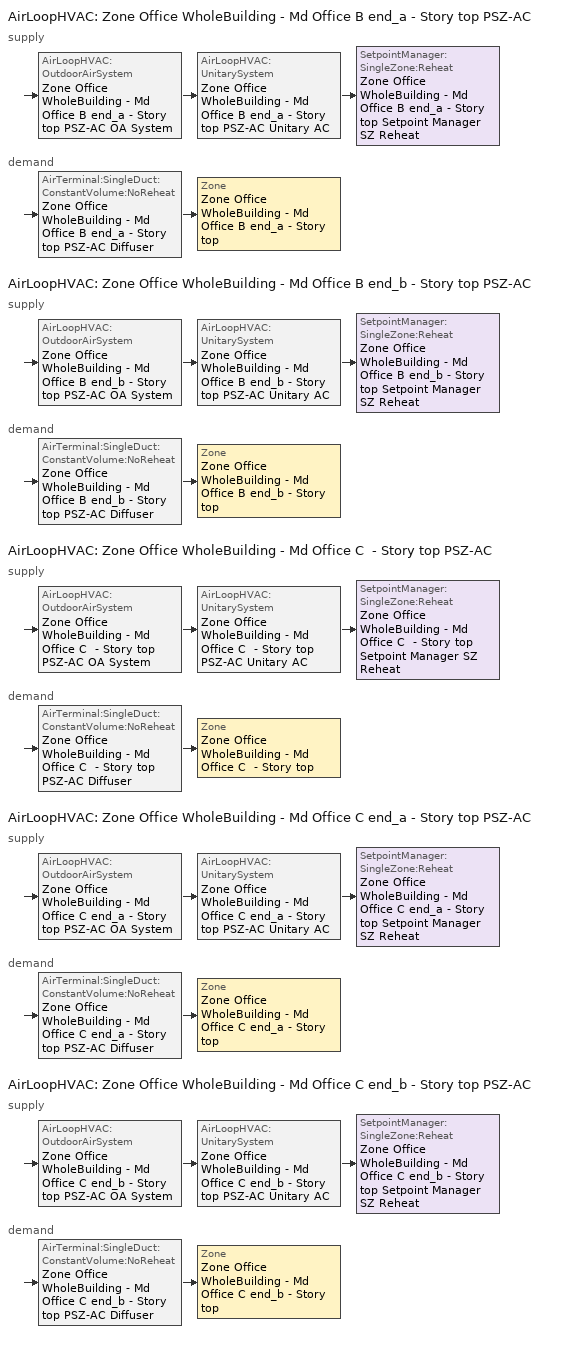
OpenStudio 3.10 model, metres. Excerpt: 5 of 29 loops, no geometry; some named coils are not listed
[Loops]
AirLoopHVAC 'Zone Office WholeBuilding - Md Office B end_a - Story top PSZ-AC'
 supply: AirLoopHVAC:OutdoorAirSystem 'Zone Office WholeBuilding - Md Office B end_a - Story top PSZ-AC OA System' > AirLoopHVAC:UnitarySystem 'Zone Office WholeBuilding - Md Office B end_a - Story top PSZ-AC Unitary AC' > SetpointManager:SingleZone:Reheat 'Zone Office WholeBuilding - Md Office B end_a - Story top Setpoint Manager SZ Reheat'
 demand: AirTerminal:SingleDuct:ConstantVolume:NoReheat 'Zone Office WholeBuilding - Md Office B end_a - Story top PSZ-AC Diffuser' > Zone 'Zone Office WholeBuilding - Md Office B end_a - Story top'
AirLoopHVAC 'Zone Office WholeBuilding - Md Office B end_b - Story top PSZ-AC'
 supply: AirLoopHVAC:OutdoorAirSystem 'Zone Office WholeBuilding - Md Office B end_b - Story top PSZ-AC OA System' > AirLoopHVAC:UnitarySystem 'Zone Office WholeBuilding - Md Office B end_b - Story top PSZ-AC Unitary AC' > SetpointManager:SingleZone:Reheat 'Zone Office WholeBuilding - Md Office B end_b - Story top Setpoint Manager SZ Reheat'
 demand: AirTerminal:SingleDuct:ConstantVolume:NoReheat 'Zone Office WholeBuilding - Md Office B end_b - Story top PSZ-AC Diffuser' > Zone 'Zone Office WholeBuilding - Md Office B end_b - Story top'
AirLoopHVAC 'Zone Office WholeBuilding - Md Office C  - Story top PSZ-AC'
 supply: AirLoopHVAC:OutdoorAirSystem 'Zone Office WholeBuilding - Md Office C  - Story top PSZ-AC OA System' > AirLoopHVAC:UnitarySystem 'Zone Office WholeBuilding - Md Office C  - Story top PSZ-AC Unitary AC' > SetpointManager:SingleZone:Reheat 'Zone Office WholeBuilding - Md Office C  - Story top Setpoint Manager SZ Reheat'
 demand: AirTerminal:SingleDuct:ConstantVolume:NoReheat 'Zone Office WholeBuilding - Md Office C  - Story top PSZ-AC Diffuser' > Zone 'Zone Office WholeBuilding - Md Office C  - Story top'
AirLoopHVAC 'Zone Office WholeBuilding - Md Office C end_a - Story top PSZ-AC'
 supply: AirLoopHVAC:OutdoorAirSystem 'Zone Office WholeBuilding - Md Office C end_a - Story top PSZ-AC OA System' > AirLoopHVAC:UnitarySystem 'Zone Office WholeBuilding - Md Office C end_a - Story top PSZ-AC Unitary AC' > SetpointManager:SingleZone:Reheat 'Zone Office WholeBuilding - Md Office C end_a - Story top Setpoint Manager SZ Reheat'
 demand: AirTerminal:SingleDuct:ConstantVolume:NoReheat 'Zone Office WholeBuilding - Md Office C end_a - Story top PSZ-AC Diffuser' > Zone 'Zone Office WholeBuilding - Md Office C end_a - Story top'
AirLoopHVAC 'Zone Office WholeBuilding - Md Office C end_b - Story top PSZ-AC'
 supply: AirLoopHVAC:OutdoorAirSystem 'Zone Office WholeBuilding - Md Office C end_b - Story top PSZ-AC OA System' > AirLoopHVAC:UnitarySystem 'Zone Office WholeBuilding - Md Office C end_b - Story top PSZ-AC Unitary AC' > SetpointManager:SingleZone:Reheat 'Zone Office WholeBuilding - Md Office C end_b - Story top Setpoint Manager SZ Reheat'
 demand: AirTerminal:SingleDuct:ConstantVolume:NoReheat 'Zone Office WholeBuilding - Md Office C end_b - Story top PSZ-AC Diffuser' > Zone 'Zone Office WholeBuilding - Md Office C end_b - Story top'
[Sizing:Zone] Zone Cooling Design Supply Air Temperature Input Method=SupplyAirTemperature; Zone Cooling Design Supply Air Temperature {C}=12.7778; Zone Cooling Design Supply Air Temperature Difference {deltaC}=11.11; Zone Heating Design Supply Air Temperature Input Method=SupplyAirTemperature; Zone Heating Design Supply Air Temperature {C}=50; Zone Heating Design Supply Air Temperature Difference {deltaC}=11.11; Zone Cooling Design Supply Air Humidity Ratio {kg-H2O/kg-air}=0.0085; Zone Heating Design Supply Air Humidity Ratio {kg-H2O/kg-air}=0.008; Cooling Design Air Flow Method=DesignDay; Heating Design Air Flow Method=DesignDay; Heating Maximum Air Flow Fraction=1; Account for Dedicated Outdoor Air System=No; Dedicated Outdoor Air System Control Strategy=NeutralSupplyAir; Dedicated Outdoor Air Low Setpoint Temperature for Design {C}=autosize; Dedicated Outdoor Air High Setpoint Temperature for Design {C}=autosize; Zone Load Sizing Method=Sensible Load Only No Latent Load; Zone Latent Cooling Design Supply Air Humidity Ratio Input Method=HumidityRatioDifference; Zone Cooling Design Supply Air Humidity Ratio Difference {kgWater/kgDryAir}=0.005; Zone Latent Heating Design Supply Air Humidity Ratio Input Method=HumidityRatioDifference; Zone Humidification Design Supply Air Humidity Ratio Difference {kgWater/kgDryAir}=0.005; Sizing Option=Coincident
Zone Office WholeBuilding - Md Office B end_a - Story top; Zone Office WholeBuilding - Md Office C end_a - Story top; Zone Office WholeBuilding - Md Office C  - Story top; Zone Office WholeBuilding - Md Office B end_b - Story top; Zone Office WholeBuilding - Md Office C end_b - Story top
[Zone equipment]
Zone Office WholeBuilding - Md Office B end_a - Story top: Zone Office WholeBuilding - Md Office B end_a - Story top PSZ-AC Diffuser
Zone Office WholeBuilding - Md Office C end_a - Story top: Zone Office WholeBuilding - Md Office C end_a - Story top PSZ-AC Diffuser
Zone Office WholeBuilding - Md Office C  - Story top: Zone Office WholeBuilding - Md Office C  - Story top PSZ-AC Diffuser
Zone Office WholeBuilding - Md Office B end_b - Story top: Zone Office WholeBuilding - Md Office B end_b - Story top PSZ-AC Diffuser
Zone Office WholeBuilding - Md Office C end_b - Story top: Zone Office WholeBuilding - Md Office C end_b - Story top PSZ-AC Diffuser
[AirLoopHVAC] Design Return Air Flow Fraction of Supply Air Flow=1
Name | Availability Schedule | Design Supply Air Flow Rate {m3/s}
Zone Office WholeBuilding - Md Office B end_a - Story top PSZ-AC | Zone Office WholeBuilding - Md Office B end_a - Story top PSZ-AC Occ Sch | 0.291619
Zone Office WholeBuilding - Md Office B end_b - Story top PSZ-AC | Zone Office WholeBuilding - Md Office B end_b - Story top PSZ-AC Occ Sch | 0.399631
Zone Office WholeBuilding - Md Office C  - Story top PSZ-AC | Zone Office WholeBuilding - Md Office C  - Story top PSZ-AC Occ Sch | 0.368815
Zone Office WholeBuilding - Md Office C end_a - Story top PSZ-AC | Zone Office WholeBuilding - Md Office C end_a - Story top PSZ-AC Occ Sch | 0.09556
Zone Office WholeBuilding - Md Office C end_b - Story top PSZ-AC | Zone Office WholeBuilding - Md Office C end_b - Story top PSZ-AC Occ Sch | 0.120126
[Sizing:System] Type of Load to Size On=Sensible; Central Heating Maximum System Air Flow Ratio=1; Preheat Design Temperature {C}=7.22222; Preheat Design Humidity Ratio {kg-H2O/kg-Air}=0.008; Precool Design Temperature {C}=12.7778; Precool Design Humidity Ratio {kg-H2O/kg-Air}=0.008; Central Cooling Design Supply Air Temperature {C}=12.7778; Central Heating Design Supply Air Temperature {C}=50; Sizing Option=Coincident; 100% Outdoor Air in Cooling=No; 100% Outdoor Air in Heating=No; Central Cooling Design Supply Air Humidity Ratio {kg-H2O/kg-Air}=0.0085; Central Heating Design Supply Air Humidity Ratio {kg-H2O/kg-Air}=0.008; Cooling Design Air Flow Method=DesignDay; Heating Design Air Flow Method=DesignDay; System Outdoor Air Method=ZoneSum; Zone Maximum Outdoor Air Fraction=1; Cooling Supply Air Flow Rate Per Floor Area {m3/s-m2}=0.00996765; Cooling Fraction of Autosized Cooling Supply Air Flow Rate=1; Cooling Supply Air Flow Rate Per Unit Cooling Capacity {m3/s-W}=3.94755e-05; Heating Supply Air Flow Rate Per Floor Area {m3/s-m2}=0.00996765; Heating Fraction of Autosized Heating Supply Air Flow Rate=1; Heating Fraction of Autosized Cooling Supply Air Flow Rate=1; Heating Supply Air Flow Rate Per Unit Heating Capacity {m3/s-W}=3.15882e-05; Cooling Design Capacity Method=CoolingDesignCapacity; Cooling Design Capacity Per Floor Area {W/m2}=234.7; Fraction of Autosized Cooling Design Capacity=1; Heating Design Capacity Method=HeatingDesignCapacity; Heating Design Capacity Per Floor Area {W/m2}=157; Fraction of Autosized Heating Design Capacity=1; Central Cooling Capacity Control Method=OnOff; Occupant Diversity=1
Name | Design Outdoor Air Flow Rate {m3/s} | Cooling Design Capacity {W} | Heating Design Capacity {W}
Zone Office WholeBuilding - Md Office B end_a - Story top PSZ-AC | 0.291619 | 4171.83 | 8016.95
Zone Office WholeBuilding - Md Office B end_b - Story top PSZ-AC | 0.399631 | 5551.81 | 8008.46
Zone Office WholeBuilding - Md Office C  - Story top PSZ-AC | 0.368815 | 5060.93 | 8008.46
Zone Office WholeBuilding - Md Office C end_a - Story top PSZ-AC | 0.09556 | 1313.12 | 2663.9
Zone Office WholeBuilding - Md Office C end_b - Story top PSZ-AC | 0.120126 | 1633.52 | 2661.96
[SetpointManager:SingleZone:Reheat] Minimum Supply Air Temperature {C}=12.7778; Maximum Supply Air Temperature {C}=50
Name | Control Zone | Setpoint Node or NodeList
Zone Office WholeBuilding - Md Office B end_a - Story top Setpoint Manager SZ Reheat | Zone Office WholeBuilding - Md Office B end_a - Story top | Zone Office WholeBuilding - Md Office B end_a - Story top PSZ-AC Supply Outlet Node
Zone Office WholeBuilding - Md Office B end_b - Story top Setpoint Manager SZ Reheat | Zone Office WholeBuilding - Md Office B end_b - Story top | Zone Office WholeBuilding - Md Office B end_b - Story top PSZ-AC Supply Outlet Node
Zone Office WholeBuilding - Md Office C  - Story top Setpoint Manager SZ Reheat | Zone Office WholeBuilding - Md Office C  - Story top | Zone Office WholeBuilding - Md Office C  - Story top PSZ-AC Supply Outlet Node
Zone Office WholeBuilding - Md Office C end_a - Story top Setpoint Manager SZ Reheat | Zone Office WholeBuilding - Md Office C end_a - Story top | Zone Office WholeBuilding - Md Office C end_a - Story top PSZ-AC Supply Outlet Node
Zone Office WholeBuilding - Md Office C end_b - Story top Setpoint Manager SZ Reheat | Zone Office WholeBuilding - Md Office C end_b - Story top | Zone Office WholeBuilding - Md Office C end_b - Story top PSZ-AC Supply Outlet Node
[Coil:Heating:Electric] Availability Schedule=Always On Discrete; Efficiency=1
Name | Nominal Capacity {W}
Zone Office WholeBuilding - Md Office B end_a - Story top PSZ-AC Electric Backup Htg Coil | 12247.3
Zone Office WholeBuilding - Md Office B end_b - Story top PSZ-AC Electric Backup Htg Coil | 16043.3
Zone Office WholeBuilding - Md Office C  - Story top PSZ-AC Electric Backup Htg Coil | 14960.3
Zone Office WholeBuilding - Md Office C end_a - Story top PSZ-AC Electric Backup Htg Coil | 3813.3
Zone Office WholeBuilding - Md Office C end_b - Story top PSZ-AC Electric Backup Htg Coil | 4676.71
[Coil:Cooling:DX:SingleSpeed] Availability Schedule=Always On Discrete; Rated COP {W/W}=3.4608; Rated Evaporator Fan Power Per Volume Flow Rate 2017 {W/(m3/s)}=773.3; Rated Evaporator Fan Power Per Volume Flow Rate 2023 {W/(m3/s)}=934.4; Total Cooling Capacity Function of Temperature Curve=CoilClgDXQRatio_fTwbToadbSI; Total Cooling Capacity Function of Flow Fraction Curve=CoilClgDXSnglQRatio_fCFMRatio; Energy Input Ratio Function of Temperature Curve=CoilClgDXEIRRatio_fTwbToadbSI; Energy Input Ratio Function of Flow Fraction Curve=CoilClgDXSnglEIRRatio_fCFMRatio; Part Load Fraction Correlation Curve=CoilClgDXEIRRatio_fQFrac; Minimum Outdoor Dry-Bulb Temperature for Compressor Operation {C}=-25; Nominal Time for Condensate Removal to Begin {s}=0; Ratio of Initial Moisture Evaporation Rate and Steady State Latent Capacity=0; Maximum Cycling Rate {cycles/hr}=0; Latent Capacity Time Constant {s}=0; Condenser Type=AirCooled; Evaporative Condenser Effectiveness=0.9; Evaporative Condenser Air Flow Rate {m3/s}=autosize; Evaporative Condenser Pump Rated Power Consumption {W}=autosize; Crankcase Heater Capacity {W}=0; Maximum Outdoor Dry-Bulb Temperature for Crankcase Heater Operation {C}=10; Basin Heater Capacity {W/K}=0; Basin Heater Setpoint Temperature {C}=2
Name | Rated Total Cooling Capacity {W} | Rated Sensible Heat Ratio | Rated Air Flow Rate {m3/s}
Zone Office WholeBuilding - Md Office B end_a - Story top PSZ-AC 1spd DX AC Clg Coil 23kBtu/hr 12SEER | 5649.49 | 0.789151 | 0.291619
Zone Office WholeBuilding - Md Office B end_b - Story top PSZ-AC 1spd DX AC Clg Coil 28kBtu/hr 12SEER | 7330.06 | 0.800805 | 0.399631
Zone Office WholeBuilding - Md Office C  - Story top PSZ-AC 1spd DX AC Clg Coil 27kBtu/hr 12SEER | 6657.53 | 0.800153 | 0.368815
Zone Office WholeBuilding - Md Office C end_a - Story top PSZ-AC 1spd DX AC Clg Coil 7kBtu/hr 12SEER | 1732.1 | 0.800765 | 0.09556
Zone Office WholeBuilding - Md Office C end_b - Story top PSZ-AC 1spd DX AC Clg Coil 8kBtu/hr 12SEER | 2122.94 | 0.800375 | 0.120126
[Fan:OnOff] Availability Schedule=Always On Discrete; Fan Total Efficiency=0.53625; Pressure Rise {Pa}=622.722; Motor Efficiency=0.825; Motor In Airstream Fraction=1
Name | Maximum Flow Rate {m3/s} | Fan Power Ratio Function of Speed Ratio Curve | Fan Efficiency Ratio Function of Speed Ratio Curve
Zone Office WholeBuilding - Md Office B end_a - Story top PSZ-AC Fan | 0.291619 | Fan On Off Power Curve 22 | Fan On Off Efficiency Curve 22
Zone Office WholeBuilding - Md Office B end_b - Story top PSZ-AC Fan | 0.399631 | Fan On Off Power Curve 23 | Fan On Off Efficiency Curve 23
Zone Office WholeBuilding - Md Office C  - Story top PSZ-AC Fan | 0.368815 | Fan On Off Power Curve 24 | Fan On Off Efficiency Curve 24
Zone Office WholeBuilding - Md Office C end_a - Story top PSZ-AC Fan | 0.09556 | Fan On Off Power Curve 25 | Fan On Off Efficiency Curve 25
Zone Office WholeBuilding - Md Office C end_b - Story top PSZ-AC Fan | 0.120126 | Fan On Off Power Curve 26 | Fan On Off Efficiency Curve 26
[AirLoopHVAC:UnitarySystem] Control Type=Load; Dehumidification Control Type=None; Availability Schedule=Always On Discrete; Fan Placement=DrawThrough; DX Heating Coil Sizing Ratio=1; Use DOAS DX Cooling Coil=No; DOAS DX Cooling Coil Leaving Minimum Air Temperature {C}=2; Latent Load Control=SensibleOnlyLoadControl; Supply Air Flow Rate Method During Cooling Operation=SupplyAirFlowRate; Supply Air Flow Rate Method During Heating Operation=SupplyAirFlowRate; Supply Air Flow Rate Method When No Cooling or Heating is Required=None; No Load Supply Air Flow Rate Control Set To Low Speed=Yes; Maximum Supply Air Temperature {C}=50; Maximum Outdoor Dry-Bulb Temperature for Supplemental Heater Operation {C}=21; Ancilliary On-Cycle Electric Power {W}=0; Ancilliary Off-Cycle Electric Power {W}=0
Name | Controlling Zone or Thermostat Location | Supply Fan | Supply Air Fan Operating Mode Schedule | Heating Coil | Cooling Coil | Supplemental Heating Coil | Supply Air Flow Rate During Cooling Operation {m3/s} | Supply Air Flow Rate During Heating Operation {m3/s}
Zone Office WholeBuilding - Md Office B end_a - Story top PSZ-AC Unitary AC | Zone Office WholeBuilding - Md Office B end_a - Story top | Zone Office WholeBuilding - Md Office B end_a - Story top PSZ-AC Fan | Zone Office WholeBuilding - Md Office B end_a - Story top PSZ-AC_night_fancycle_schedule | Zone Office WholeBuilding - Md Office B end_a - Story top PSZ-AC Water Htg Coil | Zone Office WholeBuilding - Md Office B end_a - Story top PSZ-AC 1spd DX AC Clg Coil 23kBtu/hr 12SEER | Zone Office WholeBuilding - Md Office B end_a - Story top PSZ-AC Electric Backup Htg Coil | 0.291619 | 0.291619
Zone Office WholeBuilding - Md Office B end_b - Story top PSZ-AC Unitary AC | Zone Office WholeBuilding - Md Office B end_b - Story top | Zone Office WholeBuilding - Md Office B end_b - Story top PSZ-AC Fan | Zone Office WholeBuilding - Md Office B end_b - Story top PSZ-AC_night_fancycle_schedule | Zone Office WholeBuilding - Md Office B end_b - Story top PSZ-AC Water Htg Coil | Zone Office WholeBuilding - Md Office B end_b - Story top PSZ-AC 1spd DX AC Clg Coil 28kBtu/hr 12SEER | Zone Office WholeBuilding - Md Office B end_b - Story top PSZ-AC Electric Backup Htg Coil | 0.399631 | 0.399631
Zone Office WholeBuilding - Md Office C  - Story top PSZ-AC Unitary AC | Zone Office WholeBuilding - Md Office C  - Story top | Zone Office WholeBuilding - Md Office C  - Story top PSZ-AC Fan | Zone Office WholeBuilding - Md Office C  - Story top PSZ-AC_night_fancycle_schedule | Zone Office WholeBuilding - Md Office C  - Story top PSZ-AC Water Htg Coil | Zone Office WholeBuilding - Md Office C  - Story top PSZ-AC 1spd DX AC Clg Coil 27kBtu/hr 12SEER | Zone Office WholeBuilding - Md Office C  - Story top PSZ-AC Electric Backup Htg Coil | 0.368815 | 0.368815
Zone Office WholeBuilding - Md Office C end_a - Story top PSZ-AC Unitary AC | Zone Office WholeBuilding - Md Office C end_a - Story top | Zone Office WholeBuilding - Md Office C end_a - Story top PSZ-AC Fan | Zone Office WholeBuilding - Md Office C end_a - Story top PSZ-AC_night_fancycle_schedule | Zone Office WholeBuilding - Md Office C end_a - Story top PSZ-AC Water Htg Coil | Zone Office WholeBuilding - Md Office C end_a - Story top PSZ-AC 1spd DX AC Clg Coil 7kBtu/hr 12SEER | Zone Office WholeBuilding - Md Office C end_a - Story top PSZ-AC Electric Backup Htg Coil | 0.09556 | 0.09556
Zone Office WholeBuilding - Md Office C end_b - Story top PSZ-AC Unitary AC | Zone Office WholeBuilding - Md Office C end_b - Story top | Zone Office WholeBuilding - Md Office C end_b - Story top PSZ-AC Fan | Zone Office WholeBuilding - Md Office C end_b - Story top PSZ-AC_night_fancycle_schedule | Zone Office WholeBuilding - Md Office C end_b - Story top PSZ-AC Water Htg Coil | Zone Office WholeBuilding - Md Office C end_b - Story top PSZ-AC 1spd DX AC Clg Coil 8kBtu/hr 12SEER | Zone Office WholeBuilding - Md Office C end_b - Story top PSZ-AC Electric Backup Htg Coil | 0.120126 | 0.120126
[Controller:OutdoorAir] Economizer Control Type=NoEconomizer; Economizer Control Action Type=ModulateFlow; Economizer Maximum Limit Dry-Bulb Temperature {C}=28; Economizer Maximum Limit Enthalpy {J/kg}=64000; Lockout Type=LockoutWithCompressor; Minimum Limit Type=FixedMinimum; High Humidity Control=No; High Humidity Outdoor Air Flow Ratio=1; Control High Indoor Humidity Based on Outdoor Humidity Ratio=Yes; Heat Recovery Bypass Control Type=BypassWhenWithinEconomizerLimits; Economizer Operation Staging=InterlockedWithMechanicalCooling
Name | Minimum Outdoor Air Flow Rate {m3/s} | Maximum Outdoor Air Flow Rate {m3/s} | Minimum Outdoor Air Schedule | Maximum Fraction of Outdoor Air Schedule | Controller Mechanical Ventilation
Zone Office WholeBuilding - Md Office B end_a - Story top PSZ-AC OA System Controller | 0.0466638 | 0.291619 | Zone Office WholeBuilding - Md Office B end_a - Story top PSZ-AC_night_novent_schedule | ems_Zone_Office_WholeBuilding___Md_Office_B_end_a___Story_top_PSZ_AC_maxOASch | Controller Mechanical Ventilation 23
Zone Office WholeBuilding - Md Office B end_b - Story top PSZ-AC OA System Controller | 0.0466638 | 0.399631 | Zone Office WholeBuilding - Md Office B end_b - Story top PSZ-AC_night_novent_schedule | ems_Zone_Office_WholeBuilding___Md_Office_B_end_b___Story_top_PSZ_AC_maxOASch | Controller Mechanical Ventilation 24
Zone Office WholeBuilding - Md Office C  - Story top PSZ-AC OA System Controller | 0.0466638 | 0.368815 | Zone Office WholeBuilding - Md Office C  - Story top PSZ-AC_night_novent_schedule | ems_Zone_Office_WholeBuilding___Md_Office_C____Story_top_PSZ_AC_maxOASch | Controller Mechanical Ventilation 25
Zone Office WholeBuilding - Md Office C end_a - Story top PSZ-AC OA System Controller | 0.0106188 | 0.09556 | Zone Office WholeBuilding - Md Office C end_a - Story top PSZ-AC_night_novent_schedule | ems_Zone_Office_WholeBuilding___Md_Office_C_end_a___Story_top_PSZ_AC_maxOASch | Controller Mechanical Ventilation 26
Zone Office WholeBuilding - Md Office C end_b - Story top PSZ-AC OA System Controller | 0.0106188 | 0.120126 | Zone Office WholeBuilding - Md Office C end_b - Story top PSZ-AC_night_novent_schedule | ems_Zone_Office_WholeBuilding___Md_Office_C_end_b___Story_top_PSZ_AC_maxOASch | Controller Mechanical Ventilation 27
[Controller:MechanicalVentilation] Availability Schedule=Always On Discrete
Controller Mechanical Ventilation 23; Controller Mechanical Ventilation 24; Controller Mechanical Ventilation 25; Controller Mechanical Ventilation 26; Controller Mechanical Ventilation 27
[AirLoopHVAC:OutdoorAirSystem]
Name | Controller
Zone Office WholeBuilding - Md Office B end_a - Story top PSZ-AC OA System | Zone Office WholeBuilding - Md Office B end_a - Story top PSZ-AC OA System Controller
Zone Office WholeBuilding - Md Office B end_b - Story top PSZ-AC OA System | Zone Office WholeBuilding - Md Office B end_b - Story top PSZ-AC OA System Controller
Zone Office WholeBuilding - Md Office C  - Story top PSZ-AC OA System | Zone Office WholeBuilding - Md Office C  - Story top PSZ-AC OA System Controller
Zone Office WholeBuilding - Md Office C end_a - Story top PSZ-AC OA System | Zone Office WholeBuilding - Md Office C end_a - Story top PSZ-AC OA System Controller
Zone Office WholeBuilding - Md Office C end_b - Story top PSZ-AC OA System | Zone Office WholeBuilding - Md Office C end_b - Story top PSZ-AC OA System Controller
[AirTerminal:SingleDuct:ConstantVolume:NoReheat] Availability Schedule=Always On Discrete
Name | Maximum Air Flow Rate {m3/s}
Zone Office WholeBuilding - Md Office B end_a - Story top PSZ-AC Diffuser | 0.291619
Zone Office WholeBuilding - Md Office B end_b - Story top PSZ-AC Diffuser | 0.399631
Zone Office WholeBuilding - Md Office C  - Story top PSZ-AC Diffuser | 0.368815
Zone Office WholeBuilding - Md Office C end_a - Story top PSZ-AC Diffuser | 0.09556
Zone Office WholeBuilding - Md Office C end_b - Story top PSZ-AC Diffuser | 0.120126
[Schedule:Ruleset]
Name | Default Day Schedule | Summer Design Day Schedule | Winter Design Day Schedule
Zone Office WholeBuilding - Md Office B end_a - Story top PSZ-AC Occ Sch | Zone Office WholeBuilding - Md Office B end_a - Story top PSZ-AC Occ Sch Default | Zone Office WholeBuilding - Md Office B end_a - Story top PSZ-AC Occ Sch Summer Design Day | Zone Office WholeBuilding - Md Office B end_a - Story top PSZ-AC Occ Sch Winter Design Day
ems_Zone_Office_WholeBuilding___Md_Office_B_end_a___Story_top_PSZ_AC_maxOASch | ems_Zone_Office_WholeBuilding___Md_Office_B_end_a___Story_top_PSZ_AC_maxOASch_Default
Zone Office WholeBuilding - Md Office B end_b - Story top PSZ-AC Occ Sch | Zone Office WholeBuilding - Md Office B end_b - Story top PSZ-AC Occ Sch Default | Zone Office WholeBuilding - Md Office B end_b - Story top PSZ-AC Occ Sch Summer Design Day | Zone Office WholeBuilding - Md Office B end_b - Story top PSZ-AC Occ Sch Winter Design Day
ems_Zone_Office_WholeBuilding___Md_Office_B_end_b___Story_top_PSZ_AC_maxOASch | ems_Zone_Office_WholeBuilding___Md_Office_B_end_b___Story_top_PSZ_AC_maxOASch_Default
Zone Office WholeBuilding - Md Office C  - Story top PSZ-AC Occ Sch | Zone Office WholeBuilding - Md Office C  - Story top PSZ-AC Occ Sch Default | Zone Office WholeBuilding - Md Office C  - Story top PSZ-AC Occ Sch Summer Design Day | Zone Office WholeBuilding - Md Office C  - Story top PSZ-AC Occ Sch Winter Design Day
ems_Zone_Office_WholeBuilding___Md_Office_C____Story_top_PSZ_AC_maxOASch | ems_Zone_Office_WholeBuilding___Md_Office_C____Story_top_PSZ_AC_maxOASch_Default
Zone Office WholeBuilding - Md Office C end_a - Story top PSZ-AC Occ Sch | Zone Office WholeBuilding - Md Office C end_a - Story top PSZ-AC Occ Sch Default | Zone Office WholeBuilding - Md Office C end_a - Story top PSZ-AC Occ Sch Summer Design Day | Zone Office WholeBuilding - Md Office C end_a - Story top PSZ-AC Occ Sch Winter Design Day
ems_Zone_Office_WholeBuilding___Md_Office_C_end_a___Story_top_PSZ_AC_maxOASch | ems_Zone_Office_WholeBuilding___Md_Office_C_end_a___Story_top_PSZ_AC_maxOASch_Default
Zone Office WholeBuilding - Md Office C end_b - Story top PSZ-AC Occ Sch | Zone Office WholeBuilding - Md Office C end_b - Story top PSZ-AC Occ Sch Default | Zone Office WholeBuilding - Md Office C end_b - Story top PSZ-AC Occ Sch Summer Design Day | Zone Office WholeBuilding - Md Office C end_b - Story top PSZ-AC Occ Sch Winter Design Day
ems_Zone_Office_WholeBuilding___Md_Office_C_end_b___Story_top_PSZ_AC_maxOASch | ems_Zone_Office_WholeBuilding___Md_Office_C_end_b___Story_top_PSZ_AC_maxOASch_Default
Zone Office WholeBuilding - Md Office B end_a - Story top PSZ-AC_night_novent_schedule | Zone Office WholeBuilding - Md Office B end_a - Story top PSZ-AC Occ Sch Default 2 | Zone Office WholeBuilding - Md Office B end_a - Story top PSZ-AC Occ Sch Summer Design Day 2 | Zone Office WholeBuilding - Md Office B end_a - Story top PSZ-AC Occ Sch Winter Design Day 2
Zone Office WholeBuilding - Md Office B end_a - Story top PSZ-AC_night_fancycle_schedule | Zone Office WholeBuilding - Md Office B end_a - Story top PSZ-AC Occ Sch Default 3 | Zone Office WholeBuilding - Md Office B end_a - Story top PSZ-AC Occ Sch Summer Design Day 3 | Zone Office WholeBuilding - Md Office B end_a - Story top PSZ-AC Occ Sch Winter Design Day 3
Zone Office WholeBuilding - Md Office B end_b - Story top PSZ-AC_night_novent_schedule | Zone Office WholeBuilding - Md Office B end_b - Story top PSZ-AC Occ Sch Default 2 | Zone Office WholeBuilding - Md Office B end_b - Story top PSZ-AC Occ Sch Summer Design Day 2 | Zone Office WholeBuilding - Md Office B end_b - Story top PSZ-AC Occ Sch Winter Design Day 2
Zone Office WholeBuilding - Md Office B end_b - Story top PSZ-AC_night_fancycle_schedule | Zone Office WholeBuilding - Md Office B end_b - Story top PSZ-AC Occ Sch Default 3 | Zone Office WholeBuilding - Md Office B end_b - Story top PSZ-AC Occ Sch Summer Design Day 3 | Zone Office WholeBuilding - Md Office B end_b - Story top PSZ-AC Occ Sch Winter Design Day 3
Zone Office WholeBuilding - Md Office C  - Story top PSZ-AC_night_novent_schedule | Zone Office WholeBuilding - Md Office C  - Story top PSZ-AC Occ Sch Default 2 | Zone Office WholeBuilding - Md Office C  - Story top PSZ-AC Occ Sch Summer Design Day 2 | Zone Office WholeBuilding - Md Office C  - Story top PSZ-AC Occ Sch Winter Design Day 2
Zone Office WholeBuilding - Md Office C  - Story top PSZ-AC_night_fancycle_schedule | Zone Office WholeBuilding - Md Office C  - Story top PSZ-AC Occ Sch Default 3 | Zone Office WholeBuilding - Md Office C  - Story top PSZ-AC Occ Sch Summer Design Day 3 | Zone Office WholeBuilding - Md Office C  - Story top PSZ-AC Occ Sch Winter Design Day 3
Zone Office WholeBuilding - Md Office C end_a - Story top PSZ-AC_night_novent_schedule | Zone Office WholeBuilding - Md Office C end_a - Story top PSZ-AC Occ Sch Default 2 | Zone Office WholeBuilding - Md Office C end_a - Story top PSZ-AC Occ Sch Summer Design Day 2 | Zone Office WholeBuilding - Md Office C end_a - Story top PSZ-AC Occ Sch Winter Design Day 2
Zone Office WholeBuilding - Md Office C end_a - Story top PSZ-AC_night_fancycle_schedule | Zone Office WholeBuilding - Md Office C end_a - Story top PSZ-AC Occ Sch Default 3 | Zone Office WholeBuilding - Md Office C end_a - Story top PSZ-AC Occ Sch Summer Design Day 3 | Zone Office WholeBuilding - Md Office C end_a - Story top PSZ-AC Occ Sch Winter Design Day 3
Zone Office WholeBuilding - Md Office C end_b - Story top PSZ-AC_night_novent_schedule | Zone Office WholeBuilding - Md Office C end_b - Story top PSZ-AC Occ Sch Default 2 | Zone Office WholeBuilding - Md Office C end_b - Story top PSZ-AC Occ Sch Summer Design Day 2 | Zone Office WholeBuilding - Md Office C end_b - Story top PSZ-AC Occ Sch Winter Design Day 2
Zone Office WholeBuilding - Md Office C end_b - Story top PSZ-AC_night_fancycle_schedule | Zone Office WholeBuilding - Md Office C end_b - Story top PSZ-AC Occ Sch Default 3 | Zone Office WholeBuilding - Md Office C end_b - Story top PSZ-AC Occ Sch Summer Design Day 3 | Zone Office WholeBuilding - Md Office C end_b - Story top PSZ-AC Occ Sch Winter Design Day 3
[Schedule:Day]
Zone Office WholeBuilding - Md Office B end_a - Story top PSZ-AC Occ Sch Default; Zone Office WholeBuilding - Md Office B end_b - Story top PSZ-AC Occ Sch Default; Zone Office WholeBuilding - Md Office C  - Story top PSZ-AC Occ Sch Default; Zone Office WholeBuilding - Md Office C end_a - Story top PSZ-AC Occ Sch Default; Zone Office WholeBuilding - Md Office C end_b - Story top PSZ-AC Occ Sch Default; Zone Office WholeBuilding - Md Office B end_a - Story top PSZ-AC Occ Sch Default 2; Zone Office WholeBuilding - Md Office B end_a - Story top PSZ-AC Occ Sch Default 3; Zone Office WholeBuilding - Md Office B end_b - Story top PSZ-AC Occ Sch Default 2; Zone Office WholeBuilding - Md Office B end_b - Story top PSZ-AC Occ Sch Default 3; Zone Office WholeBuilding - Md Office C  - Story top PSZ-AC Occ Sch Default 2; Zone Office WholeBuilding - Md Office C  - Story top PSZ-AC Occ Sch Default 3; Zone Office WholeBuilding - Md Office C end_a - Story top PSZ-AC Occ Sch Default 2; Zone Office WholeBuilding - Md Office C end_a - Story top PSZ-AC Occ Sch Default 3; Zone Office WholeBuilding - Md Office C end_b - Story top PSZ-AC Occ Sch Default 2; Zone Office WholeBuilding - Md Office C end_b - Story top PSZ-AC Occ Sch Default 3: 6, 0, 0, 16, 0, 1, 24, 0, 0
Zone Office WholeBuilding - Md Office B end_a - Story top PSZ-AC Occ Sch Winter Design Day; Zone Office WholeBuilding - Md Office B end_a - Story top PSZ-AC Occ Sch Summer Design Day; Zone Office WholeBuilding - Md Office B end_b - Story top PSZ-AC Occ Sch Winter Design Day; Zone Office WholeBuilding - Md Office B end_b - Story top PSZ-AC Occ Sch Summer Design Day; Zone Office WholeBuilding - Md Office C  - Story top PSZ-AC Occ Sch Winter Design Day; Zone Office WholeBuilding - Md Office C  - Story top PSZ-AC Occ Sch Summer Design Day; Zone Office WholeBuilding - Md Office C end_a - Story top PSZ-AC Occ Sch Winter Design Day; Zone Office WholeBuilding - Md Office C end_a - Story top PSZ-AC Occ Sch Summer Design Day; Zone Office WholeBuilding - Md Office C end_b - Story top PSZ-AC Occ Sch Winter Design Day; Zone Office WholeBuilding - Md Office C end_b - Story top PSZ-AC Occ Sch Summer Design Day; Zone Office WholeBuilding - Md Office B end_a - Story top PSZ-AC Occ Sch Summer Design Day 2; Zone Office WholeBuilding - Md Office B end_a - Story top PSZ-AC Occ Sch Winter Design Day 2; Zone Office WholeBuilding - Md Office B end_a - Story top PSZ-AC Occ Sch Summer Design Day 3; Zone Office WholeBuilding - Md Office B end_a - Story top PSZ-AC Occ Sch Winter Design Day 3; Zone Office WholeBuilding - Md Office B end_b - Story top PSZ-AC Occ Sch Summer Design Day 2; Zone Office WholeBuilding - Md Office B end_b - Story top PSZ-AC Occ Sch Winter Design Day 2; Zone Office WholeBuilding - Md Office B end_b - Story top PSZ-AC Occ Sch Summer Design Day 3; Zone Office WholeBuilding - Md Office B end_b - Story top PSZ-AC Occ Sch Winter Design Day 3; Zone Office WholeBuilding - Md Office C  - Story top PSZ-AC Occ Sch Summer Design Day 2; Zone Office WholeBuilding - Md Office C  - Story top PSZ-AC Occ Sch Winter Design Day 2; Zone Office WholeBuilding - Md Office C  - Story top PSZ-AC Occ Sch Summer Design Day 3; Zone Office WholeBuilding - Md Office C  - Story top PSZ-AC Occ Sch Winter Design Day 3; Zone Office WholeBuilding - Md Office C end_a - Story top PSZ-AC Occ Sch Summer Design Day 2; Zone Office WholeBuilding - Md Office C end_a - Story top PSZ-AC Occ Sch Winter Design Day 2; Zone Office WholeBuilding - Md Office C end_a - Story top PSZ-AC Occ Sch Summer Design Day 3; Zone Office WholeBuilding - Md Office C end_a - Story top PSZ-AC Occ Sch Winter Design Day 3; Zone Office WholeBuilding - Md Office C end_b - Story top PSZ-AC Occ Sch Summer Design Day 2; Zone Office WholeBuilding - Md Office C end_b - Story top PSZ-AC Occ Sch Winter Design Day 2; Zone Office WholeBuilding - Md Office C end_b - Story top PSZ-AC Occ Sch Summer Design Day 3; Zone Office WholeBuilding - Md Office C end_b - Story top PSZ-AC Occ Sch Winter Design Day 3: 24, 0, 1
Schedule Day 58; Schedule Day 64; Schedule Day 70; Schedule Day 76; Schedule Day 82; Schedule Day 175; Schedule Day 177; Schedule Day 193; Schedule Day 195; Schedule Day 211; Schedule Day 213; Schedule Day 229; Schedule Day 231; Schedule Day 247; Schedule Day 249: 10, 0, 0, 15, 0, 1, 24, 0, 0
Schedule Day 59; Schedule Day 65; Schedule Day 71; Schedule Day 77; Schedule Day 83; Schedule Day 174; Schedule Day 176; Schedule Day 192; Schedule Day 194; Schedule Day 210; Schedule Day 212; Schedule Day 228; Schedule Day 230; Schedule Day 246; Schedule Day 248: 24, 0, 0
ems_Zone_Office_WholeBuilding___Md_Office_B_end_a___Story_top_PSZ_AC_maxOASch_Default; ems_Zone_Office_WholeBuilding___Md_Office_B_end_b___Story_top_PSZ_AC_maxOASch_Default; ems_Zone_Office_WholeBuilding___Md_Office_C____Story_top_PSZ_AC_maxOASch_Default; ems_Zone_Office_WholeBuilding___Md_Office_C_end_a___Story_top_PSZ_AC_maxOASch_Default; ems_Zone_Office_WholeBuilding___Md_Office_C_end_b___Story_top_PSZ_AC_maxOASch_Default: 24, 0, 0.7
[Schedule:Rule] Date Specification Type=DateRange; Start Month=1; End Month=12
Name | Schedule Ruleset | Rule Order | Day Schedule | Apply Saturday | Start Day | End Day | Apply Sunday
Schedule Rule 54 | Zone Office WholeBuilding - Md Office B end_a - Story top PSZ-AC Occ Sch | 1 | Schedule Day 58 | Yes | 6 | 29
Schedule Rule 55 | Zone Office WholeBuilding - Md Office B end_a - Story top PSZ-AC Occ Sch | 0 | Schedule Day 59 |  | 7 | 30 | Yes
Schedule Rule 60 | Zone Office WholeBuilding - Md Office B end_b - Story top PSZ-AC Occ Sch | 1 | Schedule Day 64 | Yes | 6 | 29
Schedule Rule 61 | Zone Office WholeBuilding - Md Office B end_b - Story top PSZ-AC Occ Sch | 0 | Schedule Day 65 |  | 7 | 30 | Yes
Schedule Rule 66 | Zone Office WholeBuilding - Md Office C  - Story top PSZ-AC Occ Sch | 1 | Schedule Day 70 | Yes | 6 | 29
Schedule Rule 67 | Zone Office WholeBuilding - Md Office C  - Story top PSZ-AC Occ Sch | 0 | Schedule Day 71 |  | 7 | 30 | Yes
Schedule Rule 72 | Zone Office WholeBuilding - Md Office C end_a - Story top PSZ-AC Occ Sch | 1 | Schedule Day 76 | Yes | 6 | 29
Schedule Rule 73 | Zone Office WholeBuilding - Md Office C end_a - Story top PSZ-AC Occ Sch | 0 | Schedule Day 77 |  | 7 | 30 | Yes
Schedule Rule 78 | Zone Office WholeBuilding - Md Office C end_b - Story top PSZ-AC Occ Sch | 1 | Schedule Day 82 | Yes | 6 | 29
Schedule Rule 79 | Zone Office WholeBuilding - Md Office C end_b - Story top PSZ-AC Occ Sch | 0 | Schedule Day 83 |  | 7 | 30 | Yes
Schedule Rule 172 | Zone Office WholeBuilding - Md Office B end_a - Story top PSZ-AC_night_novent_schedule | 0 | Schedule Day 174 |  | 7 | 30 | Yes
Schedule Rule 173 | Zone Office WholeBuilding - Md Office B end_a - Story top PSZ-AC_night_novent_schedule | 1 | Schedule Day 175 | Yes | 6 | 29
Schedule Rule 174 | Zone Office WholeBuilding - Md Office B end_a - Story top PSZ-AC_night_fancycle_schedule | 0 | Schedule Day 176 |  | 7 | 30 | Yes
Schedule Rule 175 | Zone Office WholeBuilding - Md Office B end_a - Story top PSZ-AC_night_fancycle_schedule | 1 | Schedule Day 177 | Yes | 6 | 29
Schedule Rule 190 | Zone Office WholeBuilding - Md Office B end_b - Story top PSZ-AC_night_novent_schedule | 0 | Schedule Day 192 |  | 7 | 30 | Yes
Schedule Rule 191 | Zone Office WholeBuilding - Md Office B end_b - Story top PSZ-AC_night_novent_schedule | 1 | Schedule Day 193 | Yes | 6 | 29
Schedule Rule 192 | Zone Office WholeBuilding - Md Office B end_b - Story top PSZ-AC_night_fancycle_schedule | 0 | Schedule Day 194 |  | 7 | 30 | Yes
Schedule Rule 193 | Zone Office WholeBuilding - Md Office B end_b - Story top PSZ-AC_night_fancycle_schedule | 1 | Schedule Day 195 | Yes | 6 | 29
Schedule Rule 208 | Zone Office WholeBuilding - Md Office C  - Story top PSZ-AC_night_novent_schedule | 0 | Schedule Day 210 |  | 7 | 30 | Yes
Schedule Rule 209 | Zone Office WholeBuilding - Md Office C  - Story top PSZ-AC_night_novent_schedule | 1 | Schedule Day 211 | Yes | 6 | 29
Schedule Rule 210 | Zone Office WholeBuilding - Md Office C  - Story top PSZ-AC_night_fancycle_schedule | 0 | Schedule Day 212 |  | 7 | 30 | Yes
Schedule Rule 211 | Zone Office WholeBuilding - Md Office C  - Story top PSZ-AC_night_fancycle_schedule | 1 | Schedule Day 213 | Yes | 6 | 29
Schedule Rule 226 | Zone Office WholeBuilding - Md Office C end_a - Story top PSZ-AC_night_novent_schedule | 0 | Schedule Day 228 |  | 7 | 30 | Yes
Schedule Rule 227 | Zone Office WholeBuilding - Md Office C end_a - Story top PSZ-AC_night_novent_schedule | 1 | Schedule Day 229 | Yes | 6 | 29
Schedule Rule 228 | Zone Office WholeBuilding - Md Office C end_a - Story top PSZ-AC_night_fancycle_schedule | 0 | Schedule Day 230 |  | 7 | 30 | Yes
Schedule Rule 229 | Zone Office WholeBuilding - Md Office C end_a - Story top PSZ-AC_night_fancycle_schedule | 1 | Schedule Day 231 | Yes | 6 | 29
Schedule Rule 244 | Zone Office WholeBuilding - Md Office C end_b - Story top PSZ-AC_night_novent_schedule | 0 | Schedule Day 246 |  | 7 | 30 | Yes
Schedule Rule 245 | Zone Office WholeBuilding - Md Office C end_b - Story top PSZ-AC_night_novent_schedule | 1 | Schedule Day 247 | Yes | 6 | 29
Schedule Rule 246 | Zone Office WholeBuilding - Md Office C end_b - Story top PSZ-AC_night_fancycle_schedule | 0 | Schedule Day 248 |  | 7 | 30 | Yes
Schedule Rule 247 | Zone Office WholeBuilding - Md Office C end_b - Story top PSZ-AC_night_fancycle_schedule | 1 | Schedule Day 249 | Yes | 6 | 29
[Schedule:Constant]
Always On Discrete: Value=1
[Curve:Exponent] Coefficient1 Constant=1; Coefficient2 Constant=0; Coefficient3 Constant=0; Minimum Value of x=0; Maximum Value of x=1
Fan On Off Power Curve 22; Fan On Off Power Curve 23; Fan On Off Power Curve 24; Fan On Off Power Curve 25; Fan On Off Power Curve 26
[Curve:Cubic] Maximum Value of x=1
Name | Coefficient1 Constant | Coefficient2 x | Coefficient3 x**2 | Coefficient4 x**3 | Minimum Value of x
Fan On Off Efficiency Curve 22; Fan On Off Efficiency Curve 23; Fan On Off Efficiency Curve 24; Fan On Off Efficiency Curve 25; Fan On Off Efficiency Curve 26 | 1 | 0 | 0 | 0 | 0
CoilClgDXEIRRatio_fQFrac | 0 | 5.1091 | -8.5515 | 4.4744 | 0.7
[Curve:Biquadratic] Minimum Value of x=13.89; Maximum Value of x=25; Minimum Value of y=23.89; Maximum Value of y=46.11; Minimum Curve Output=0.77
Name | Coefficient1 Constant | Coefficient2 x | Coefficient3 x**2 | Coefficient4 y | Coefficient5 y**2 | Coefficient6 x*y | Maximum Curve Output
CoilClgDXQRatio_fTwbToadbSI | 0.86779 | 0.014245 | 0.000554 | -0.007569 | 3.2e-05 | -0.000191 | 1.29
CoilClgDXEIRRatio_fTwbToadbSI | 0.116709 | 0.028458 | -0.000411 | 0.021422 | 0.000162 | -0.00068 | 1.33
[Curve:Quadratic]
Name | Coefficient1 Constant | Coefficient2 x | Coefficient3 x**2 | Minimum Value of x | Maximum Value of x
CoilClgDXSnglQRatio_fCFMRatio | 0.8 | 0.2 | 0 | 0.5 | 1.5
CoilClgDXSnglEIRRatio_fCFMRatio | 1.156 | -0.1816 | 0.0256 | 0 | 1
